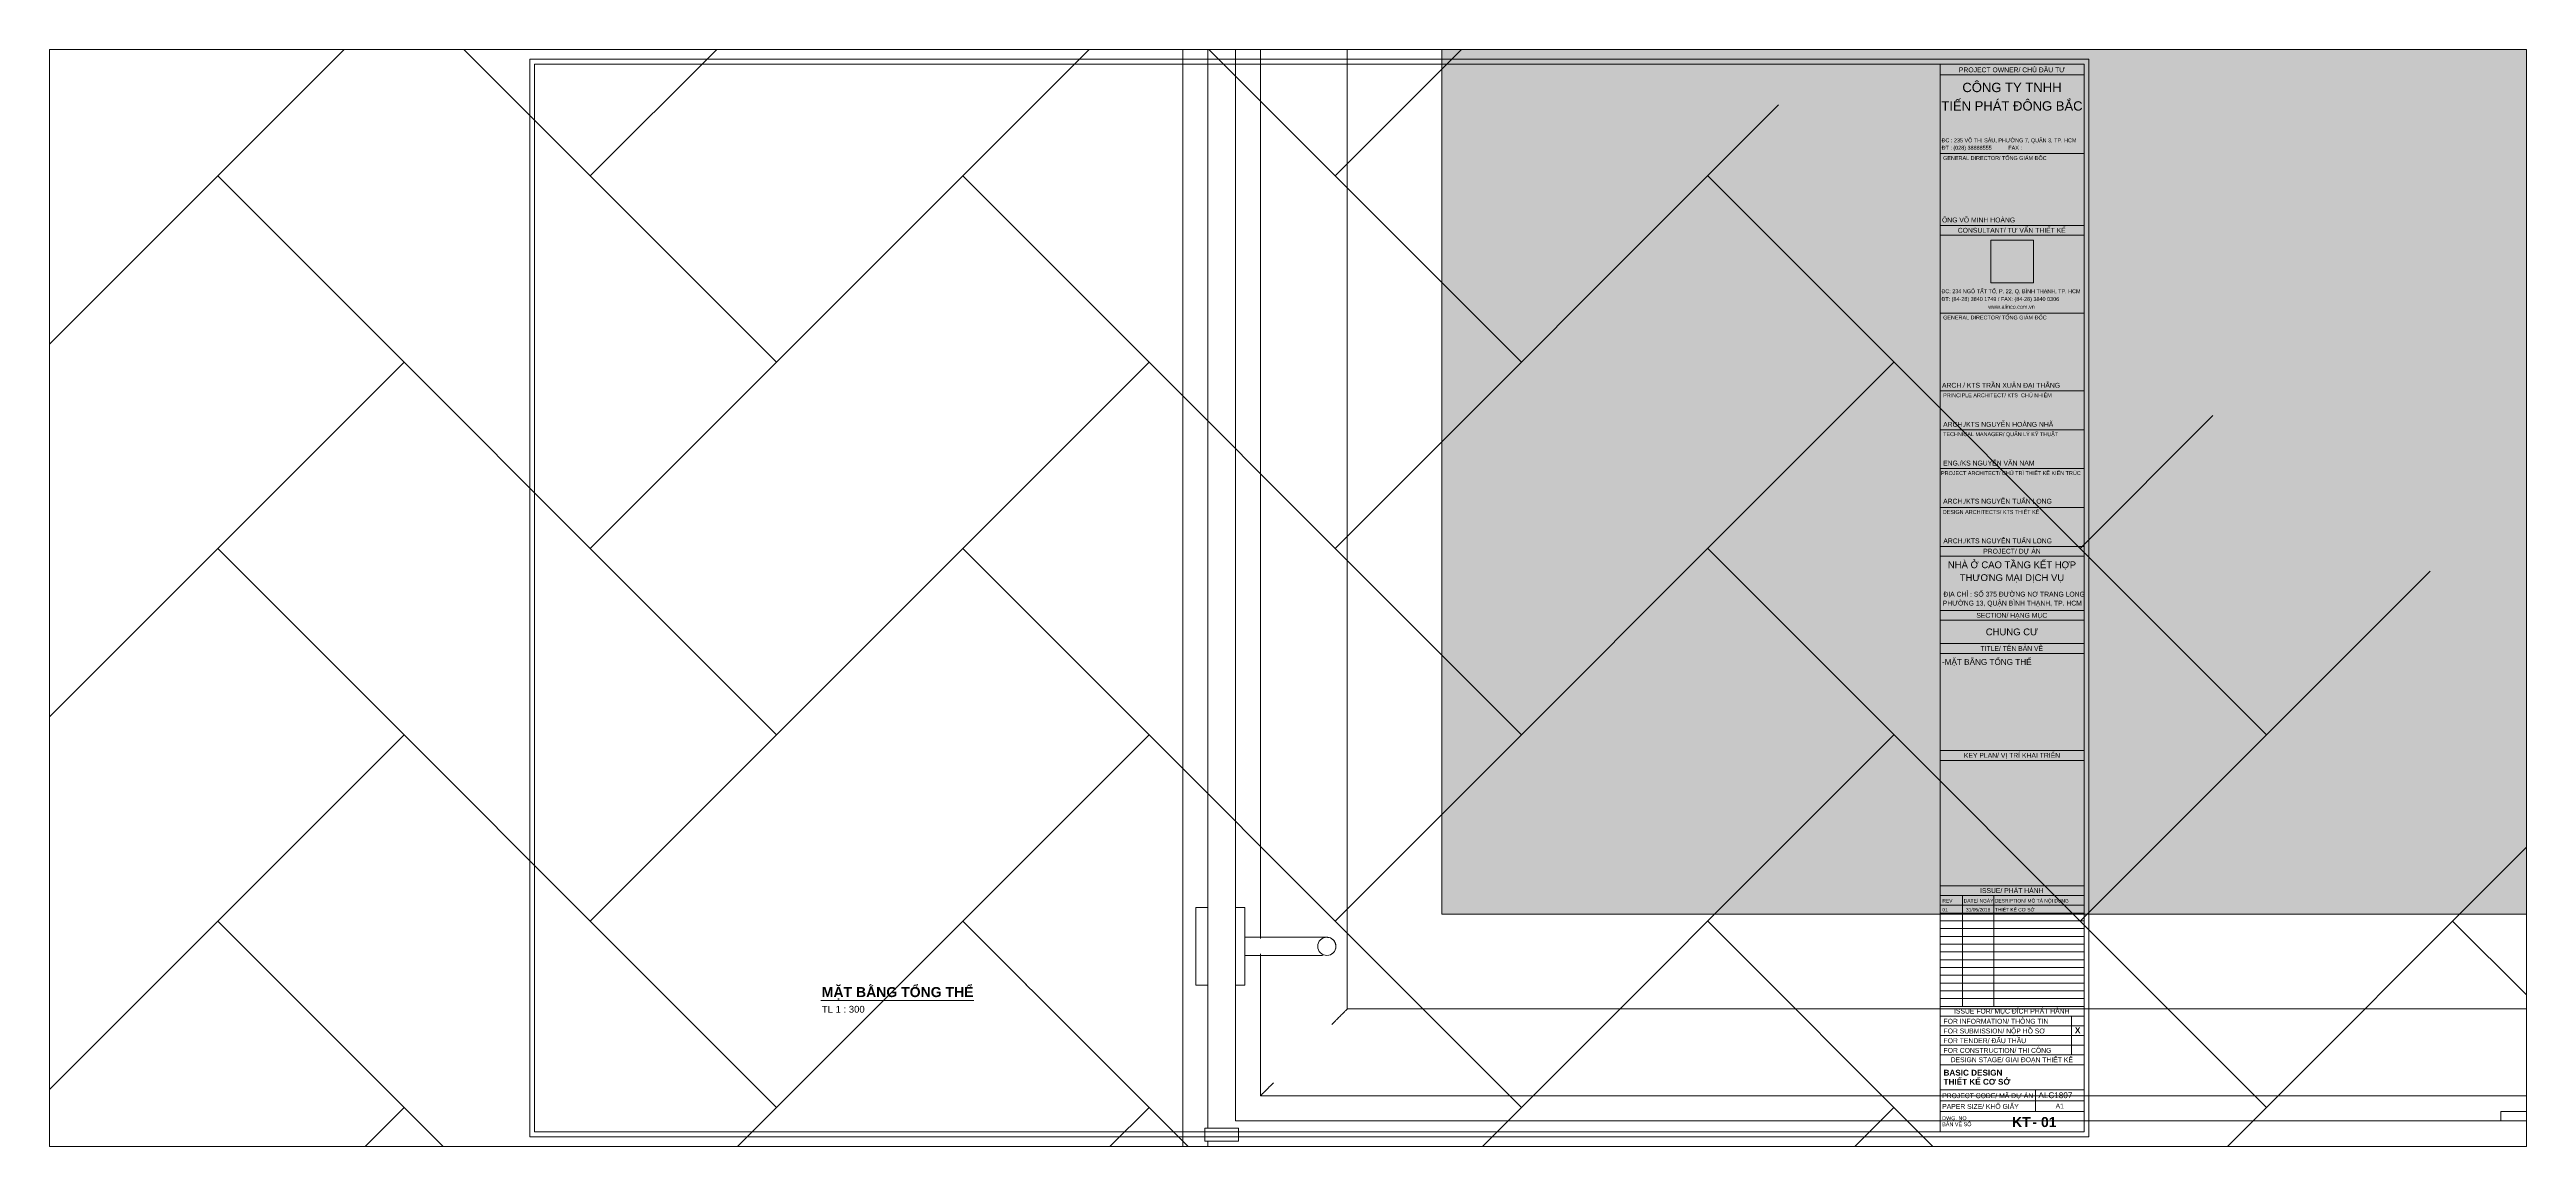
# Paper-space layout 'Layout1' of a CAD drawing. Header units: millimetres. Extents: x -474 to 1437, y 21 to 867.
# The model-space entities are those that its viewports show. They can reach past a viewport. Long polylines and large blocks are cut down to what shows.
import ezdxf

# ---------------------------------------------------------------- set-up
doc = ezdxf.new("R2010")
doc.units = ezdxf.units.MM
for name, color, linetype, lineweight in [('A-FLOR-PATT', 8, 'Continuous', 9), ('DIM', 1, 'Continuous', 5), ('G-ANNO-TTLB', 6, 'Continuous', 5), ('G-ANNO-TTLB-MEDM', 33, 'Continuous', 9), ('G-ANNO-TTLB-THIN', 151, 'Continuous', 5), ('gf$0$A-_DETA----_E', 8, 'Continuous', 9), ('NET THAY 1', 41, 'Continuous', 5), ('NET THAY 2', 55, 'Continuous', 5), ('NET-THAY', 2, 'Continuous', 9)]:
    doc.layers.add(name, color=color, linetype=linetype, lineweight=lineweight)
doc.layers.add('G-ANNO-NPLT', color=7, linetype='Continuous', plot=False)
doc.styles.add('Arial', font='arial_0.ttf')
doc.styles.add('Arial_1', font='arial_0.ttf', dxfattribs={"height": 400})
doc.styles.add('Arial_10', font='arial_0.ttf', dxfattribs={"height": 3.5})
doc.styles.add('Arial_2', font='arial_0.ttf', dxfattribs={"height": 800})
doc.styles.add('Arial_3', font='arial_0.ttf', dxfattribs={"height": 500})
doc.styles.add('Arial_4', font='arial_0.ttf', dxfattribs={"height": 4.8})
doc.styles.add('Arial_5', font='arial_0.ttf', dxfattribs={"height": 2})
doc.styles.add('Arial_6', font='arial_0.ttf', dxfattribs={"height": 3.5})
doc.styles.add('Arial_7', font='arial_0.ttf', dxfattribs={"height": 3})
doc.styles.add('Arial_8', font='arial_0.ttf', dxfattribs={"height": 1.8})
doc.styles.add('Arial_B', font='arialbd_0.ttf', dxfattribs={"height": 619.047619})
doc.styles.add('Arial_B_1', font='arialbd_0.ttf', dxfattribs={"height": 5.15873})
doc.styles.add('Arial_B_2', font='arialbd_0.ttf', dxfattribs={"height": 5.15873})
picture_1 = doc.add_image_def('image1.jpg', size_in_pixel=(598, 599))

# ---------------------------------------------------------------- blocks, each defined once
blk = doc.blocks.new('A$C4B5330A6')
at = {"layer": 'G-ANNO-TTLB-MEDM'}
for p, q in [((27.5, 554.5), (27.5, 5.5)), ((824.5, 554.5), (27.5, 554.5)), ((750.5, 554.5), (750.5, 5.5)), ((824.5, 5.5), (824.5, 554.5)), ((27.5, 5.5), (824.5, 5.5))]:
    blk.add_line(p, q, dxfattribs=at)
at = {"layer": 'G-ANNO-TTLB-THIN'}
for p, q in [((827, 557), (25, 557)), ((25, 557), (25, 3)), ((824.5, 549), (750.5, 549)), ((827, 3), (827, 557)), ((824.5, 508.5), (750.5, 508.5)), ((824.5, 471.5), (750.5, 471.5)), ((824.5, 466.5), (750.5, 466.5)), ((824.5, 426.5), (750.5, 426.5)), ((824.5, 386.5), (750.5, 386.5)), ((824.5, 366.5), (750.5, 366.5)), ((824.5, 346.5), (750.5, 346.5)), ((824.5, 326.5), (750.5, 326.5)), ((824.5, 306.5), (750.5, 306.5)), ((824.5, 301.5), (750.5, 301.5)), ((824.5, 273.5), (750.5, 273.5)), ((824.5, 268.5), (750.5, 268.5)), ((824.5, 256.5), (750.5, 256.5)), ((824.5, 251.5), (750.5, 251.5)), ((824.5, 201.5), (750.5, 201.5)), ((824.5, 196.5), (750.5, 196.5)), ((824.5, 132), (750.5, 132)), ((824.5, 127), (750.5, 127)), ((824.5, 122), (750.5, 122)), ((824.5, 118), (750.5, 118)), ((762, 70), (762, 127)), ((778, 70), (778, 127)), ((824.5, 114), (750.5, 114)), ((824.5, 110), (750.5, 110)), ((824.5, 106), (750.5, 106)), ((824.5, 102), (750.5, 102)), ((824.5, 98), (750.5, 98)), ((824.5, 94), (750.5, 94)), ((824.5, 90), (750.5, 90)), ((824.5, 86), (750.5, 86)), ((824.5, 82), (750.5, 82)), ((824.5, 78), (750.5, 78)), ((824.5, 74), (750.5, 74)), ((824.5, 70), (750.5, 70)), ((824.5, 65), (750.5, 65)), ((818, 45), (818, 65)), ((824.5, 60), (750.5, 60)), ((824.5, 55), (750.5, 55)), ((824.5, 50), (750.5, 50)), ((824.5, 45), (750.5, 45)), ((824.5, 40), (750.5, 40)), ((824.5, 27), (750.5, 27)), ((799.5, 27), (799.5, 16)), ((824.5, 21.5), (750.5, 21.5)), ((824.5, 16), (750.5, 16)), ((25, 3), (827, 3))]:
    blk.add_line(p, q, dxfattribs=at)
at = {"layer": 'G-ANNO-TTLB'}
for s, insert, char_height, width, attachment_point, line_spacing_factor, style in [('\\pt12.7,25.4,38.1,50.8,63.5,76.2,88.9,101.6,114.3,127,139.7,152.4,165.1,177.8,190.5,203.2,215.9,228.6,241.3,254,266.7,279.4,292.1,304.8,317.5,330.2,342.9,355.6,368.3,381,393.7,406.4;PROJECT OWNER/ CHỦ {\\fArial|b0|i0|c238|p34;ĐẦU T}Ư', (787.4, 552.8), 2.5, 72.23, 2, 0.936439, 'Arial'), ('TIẾN PHÁT ĐÔNG BẮC', (787.4, 535.4), 4.8, 86.68, 2, 0.941778, 'Arial_4'), ('CÔNG TY TNHH', (787.4, 544.9), 4.8, 60.705, 2, 0.941778, 'Arial_4'), ('ĐC : 235 VÕ THỊ SÁU, PHƯỜNG 7, QUẬN 3, TP. HCM', (751.2, 516.3), 2, 82.809, 1, 0.941778, 'Arial_5'), ('ĐT : (028) 38888555           FAX :', (751.2, 512.5), 2, 49.411, 1, 0.941778, 'Arial_5'), ('\\pt12,24,36,48,60,72,84,96,108,120,132,144,156,168,180,192,204,216,228,240,252,264,276,288,300,312,324,336,348,360,372,384;GENERAL DIRECTOR/ TỔNG GIÁM {\\fArial|b0|i0|c238|p34;ĐỐC}', (752, 507.2), 2, 71.44, 1, 0.936439, 'Arial_1'), ('\\pt12.7,25.4,38.1,50.8,63.5,76.2,88.9,101.6,114.3,127,139.7,152.4,165.1,177.8,190.5,203.2,215.9,228.6,241.3,254,266.7,279.4,292.1,304.8,317.5,330.2,342.9,355.6,368.3,381,393.7,406.4;ÔNG VÕ MINH HOÀNG', (751.4, 475.6), 2.5, 72.03, 1, 0.936439, 'Arial_7'), ('\\pt12.7,25.4,38.1,50.8,63.5,76.2,88.9,101.6,114.3,127,139.7,152.4,165.1,177.8,190.5,203.2,215.9,228.6,241.3,254,266.7,279.4,292.1,304.8,317.5,330.2,342.9,355.6,368.3,381,393.7,406.4;CONSULTANT/ T{\\fArial|b0|i0|c163|p34;Ư VẤN THIẾT KẾ}', (787.3, 470.3), 2.5, 72.36, 2, 0.936439, 'Arial'), ('\\pt12,24,36,48,60,72,84,96,108,120,132,144,156,168,180,192,204,216,228,240,252,264,276,288,300,312,324,336,348,360,372,384;{\\fArial|b0|i0|c238|p34;ĐC: 234 NGÔ TẤT TỐ, P. 22, Q. B}ÌNH THẠNH, TP. HCM', (751.1, 438.7), 2, 72.89, 1, 0.936439, 'Arial_1'), ('\\pt12,24,36,48,60,72,84,96,108,120,132,144,156,168,180,192,204,216,228,240,252,264,276,288,300,312,324,336,348,360,372,384;{\\fArial|b0|i0|c238|p34;ĐT: (84-28) 3840 1749 / FAX: (84-28) 3840 0306}', (751.1, 434.7), 2, 72.89, 1, 0.936439, 'Arial_1'), ('\\pt12,24,36,48,60,72,84,96,108,120,132,144,156,168,180,192,204,216,228,240,252,264,276,288,300,312,324,336,348,360,372,384;GENERAL DIRECTOR/ TỔNG GIÁM {\\fArial|b0|i0|c238|p34;ĐỐC}', (752, 425.2), 2, 71.44, 1, 0.936439, 'Arial_1'), ('\\pt12,24,36,48,60,72,84,96,108,120,132,144,156,168,180,192,204,216,228,240,252,264,276,288,300,312,324,336,348,360,372,384;{\\fArial|b0|i0|c238|p34;www.alinco.com.vn}', (775.2, 430.7), 2, 24.61, 1, 0.936439, 'Arial_1'), ('\\pt12.7,25.4,38.1,50.8,63.5,76.2,88.9,101.6,114.3,127,139.7,152.4,165.1,177.8,190.5,203.2,215.9,228.6,241.3,254,266.7,279.4,292.1,304.8,317.5,330.2,342.9,355.6,368.3,381,393.7,406.4;ARCH./ KTS TRẦN XUÂN {\\fArial|b0|i0|c238|p34;ĐẠI THẮNG}', (751.4, 390.6), 2.5, 72.03, 1, 0.936439, 'Arial'), ('\\pt12,24,36,48,60,72,84,96,108,120,132,144,156,168,180,192,204,216,228,240,252,264,276,288,300,312,324,336,348,360,372,384;PRINCIPLE ARCHITECT/ KTS  CHỦ NHIỆM', (752, 385.2), 2, 71.44, 1, 0.936439, 'Arial_1'), ('ARCH./KTS NGUYỄN HOÀNG NHÃ', (752, 370.5), 2.5, 67.52, 1, 0.941778, 'Arial_3'), ('\\pt12,24,36,48,60,72,84,96,108,120,132,144,156,168,180,192,204,216,228,240,252,264,276,288,300,312,324,336,348,360,372,384;TECHNICAL MANAGER/ QUẢN LÝ KỸ THUẬT', (752, 365.2), 2, 71.24, 1, 0.936439, 'Arial_1'), ('\\pt12,24,36,48,60,72,84,96,108,120,132,144,156,168,180,192,204,216,228,240,252,264,276,288,300,312,324,336,348,360,372,384;PROJECT ARCHITECT/ CHỦ TRÌ THIẾT KẾ KIẾN TRÚC', (750.9, 345.2), 2, 75.21, 1, 0.936439, 'Arial_1'), ('ENG./KS NGUYỄN VĂN NAM', (752, 350.6), 2.5, 55.981, 1, 0.941778, 'Arial_3'), ('ARCH./KTS NGUYỄN TUẤN LONG', (752, 331), 2.5, 66.602, 1, 0.941778, 'Arial_3'), ('\\pt12,24,36,48,60,72,84,96,108,120,132,144,156,168,180,192,204,216,228,240,252,264,276,288,300,312,324,336,348,360,372,384;DESIGN ARCHITECTS/ KTS THIẾT KẾ', (751.8, 325.2), 2, 71.24, 1, 0.936439, 'Arial_1'), ('ARCH./KTS NGUYỄN TUẤN LONG', (752.1, 310.6), 2.5, 66.602, 1, 0.941778, 'Arial_3'), ('\\pt12.7,25.4,38.1,50.8,63.5,76.2,88.9,101.6,114.3,127,139.7,152.4,165.1,177.8,190.5,203.2,215.9,228.6,241.3,254,266.7,279.4,292.1,304.8,317.5,330.2,342.9,355.6,368.3,381,393.7,406.4;PROJECT/ DỰ ÁN', (787.4, 305.3), 2.5, 72.36, 2, 0.936439, 'Arial'), ('NHÀ Ở CAO TẦNG KẾT HỢP', (787.4, 298.8), 3.5, 78.757, 2, 0.941778, 'Arial_6'), ('ĐỊA CHỈ : SỐ 375 ĐƯỜNG NƠ TRANG LONG', (752.1, 283.2), 2.5, 86.925, 1, 0.941778, 'Arial_3'), ('THƯƠNG MẠI DỊCH VỤ', (787.4, 292.2), 3.5, 64.059, 2, 0.941778, 'Arial_6'), ('PHƯỜNG 13, QUẬN BÌNH THẠNH, TP. HCM', (751.8, 278.6), 2.5, 85.364, 1, 0.941778, 'Arial_3'), ('\\pt12.7,25.4,38.1,50.8,63.5,76.2,88.9,101.6,114.3,127,139.7,152.4,165.1,177.8,190.5,203.2,215.9,228.6,241.3,254,266.7,279.4,292.1,304.8,317.5,330.2,342.9,355.6,368.3,381,393.7,406.4;SECTION/ HẠNG MỤC', (787.3, 272.3), 2.5, 72.36, 2, 0.936439, 'Arial'), ('\\pt12.7,25.4,38.1,50.8,63.5,76.2,88.9,101.6,114.3,127,139.7,152.4,165.1,177.8,190.5,203.2,215.9,228.6,241.3,254,266.7,279.4,292.1,304.8,317.5,330.2,342.9,355.6,368.3,381,393.7,406.4;TITLE/ TÊN BẢN VẼ', (787.3, 255.3), 2.5, 72.36, 2, 0.936439, 'Arial'), ('CHUNG CƯ', (787.4, 264.3), 3.5, 32.137, 2, 0.941778, 'Arial_6'), ('-MẶT BẰNG TỔNG THỂ', (751.4, 248.6), 3, 54.98, 1, 0.941778, 'Arial_7'), ('\\pt12.7,25.4,38.1,50.8,63.5,76.2,88.9,101.6,114.3,127,139.7,152.4,165.1,177.8,190.5,203.2,215.9,228.6,241.3,254,266.7,279.4,292.1,304.8,317.5,330.2,342.9,355.6,368.3,381,393.7,406.4;KEY PLAN/ VỊ TRÍ KHAI TRIỂN', (787.4, 200.3), 2.5, 72.36, 2, 0.936439, 'Arial'), ('\\pt12.7,25.4,38.1,50.8,63.5,76.2,88.9,101.6,114.3,127,139.7,152.4,165.1,177.8,190.5,203.2,215.9,228.6,241.3,254,266.7,279.4,292.1,304.8,317.5,330.2,342.9,355.6,368.3,381,393.7,406.4;ISSUE/ PHÁT HÀNH', (787.3, 130.8), 2.5, 72.36, 2, 0.936439, 'Arial'), ('01', (751.6, 120.6), 1.8, 3.35, 1, 0.941778, 'Arial_8'), ('\\pt12.70001,25.4,38.10001,50.8,63.5,76.19999,88.9,101.59999,114.3,127.00001,139.7,152.40001,165.1,177.8,190.49999,203.2,215.89999,228.6,241.30001,254,266.70001,279.4,292.1,304.79999,317.5,330.19999,342.9,355.60001,368.3,381.00001,393.7,406.4;REV', (751.6, 125.2), 1.8, 9.39, 1, 0.936439, 'Arial_2'), ('\\pt12.70001,25.4,38.10001,50.8,63.5,76.19999,88.9,101.59999,114.3,127.00001,139.7,152.40001,165.1,177.8,190.49999,203.2,215.89999,228.6,241.30001,254,266.70001,279.4,292.1,304.79999,317.5,330.19999,342.9,355.60001,368.3,381.00001,393.7,406.4;DATE/ NGÀY', (762.6, 125.2), 1.8, 15.21, 1, 0.936439, 'Arial_2'), ('31/05/2018', (770, 120.6), 1.8, 15.073, 2, 0.941778, 'Arial_8'), ('THIẾT KẾ CƠ SỞ', (778.6, 120.6), 1.8, 24.504, 1, 0.941778, 'Arial_8'), ('\\pt12.70001,25.4,38.10001,50.8,63.5,76.19999,88.9,101.59999,114.3,127.00001,139.7,152.40001,165.1,177.8,190.49999,203.2,215.89999,228.6,241.30001,254,266.70001,279.4,292.1,304.79999,317.5,330.19999,342.9,355.60001,368.3,381.00001,393.7,406.4;DESRIPTION/ MÔ TẢ NỘI DUNG', (778.6, 125.2), 1.8, 44.91, 1, 0.936439, 'Arial_2'), ('\\pt12.7,25.4,38.1,50.8,63.5,76.2,88.9,101.6,114.3,127,139.7,152.4,165.1,177.8,190.5,203.2,215.9,228.6,241.3,254,266.7,279.4,292.1,304.8,317.5,330.2,342.9,355.6,368.3,381,393.7,406.4;FOR INFORMATION/ THÔNG TIN', (752.2, 63.6), 2.5, 54.77, 1, 0.936439, 'Arial'), ('\\pt12.7,25.4,38.1,50.8,63.5,76.2,88.9,101.6,114.3,127,139.7,152.4,165.1,177.8,190.5,203.2,215.9,228.6,241.3,254,266.7,279.4,292.1,304.8,317.5,330.2,342.9,355.6,368.3,381,393.7,406.4;ISSUE FOR/ MỤC {\\fArial|b0|i0|c238|p34;ĐÍCH PHÁT H}ÀNH', (787.3, 68.8), 2.5, 72.36, 2, 0.936439, 'Arial'), ('\\pt12.7,25.4,38.1,50.8,63.5,76.2,88.9,101.6,114.3,127,139.7,152.4,165.1,177.8,190.5,203.2,215.9,228.6,241.3,254,266.7,279.4,292.1,304.8,317.5,330.2,342.9,355.6,368.3,381,393.7,406.4;FOR SUBMISSION/ NỘP HỒ S{\\fArial|b0|i0|c163|p34;Ơ}', (752.2, 58.6), 2.5, 53.38, 1, 0.936439, 'Arial'), ('\\pt12.7,25.4,38.1,50.8,63.5,76.2,88.9,101.6,114.3,127,139.7,152.4,165.1,177.8,190.5,203.2,215.9,228.6,241.3,254,266.7,279.4,292.1,304.8,317.5,330.2,342.9,355.6,368.3,381,393.7,406.4;FOR TENDER/ {\\fArial|b0|i0|c238|p34;ĐẤU THẦU}', (752.2, 53.6), 2.5, 43.66, 1, 0.936439, 'Arial'), ('\\pt12.69999,25.40001,38.1,50.79999,63.50001,76.2,88.89999,101.60001,114.3,126.99999,139.70001,152.4,165.09999,177.80001,190.5,203.19999,215.90001,228.6,241.29999,254.00001,266.7,279.39999,292.10001,304.8,317.49999,330.20001,342.9,355.59999,368.30001,381,393.69999,406.40001;X', (819.8, 59.2), 3, 2.939, 1, 0.936439, 'Arial_B'), ('\\pt12.7,25.4,38.1,50.8,63.5,76.2,88.9,101.6,114.3,127,139.7,152.4,165.1,177.8,190.5,203.2,215.9,228.6,241.3,254,266.7,279.4,292.1,304.8,317.5,330.2,342.9,355.6,368.3,381,393.7,406.4;FOR CONSTRUCTION/ THI CÔNG', (752.2, 48.6), 2.5, 56.09, 1, 0.936439, 'Arial'), ('\\pt12.7,25.4,38.1,50.8,63.5,76.2,88.9,101.6,114.3,127,139.7,152.4,165.1,177.8,190.5,203.2,215.9,228.6,241.3,254,266.7,279.4,292.1,304.8,317.5,330.2,342.9,355.6,368.3,381,393.7,406.4;DESIGN STAGE/ GIAI {\\fArial|b0|i0|c238|p34;ĐOẠN THIẾT KẾ}', (787.3, 43.8), 2.5, 72.36, 2, 0.936439, 'Arial'), ('\\pt12.7,25.4,38.1,50.8,63.5,76.2,88.9,101.6,114.3,127,139.7,152.4,165.1,177.8,190.5,203.2,215.9,228.6,241.3,254,266.7,279.4,292.1,304.8,317.5,330.2,342.9,355.6,368.3,381,393.7,406.4;PROJECT CODE/ MÃ DỰ ÁN', (751.5, 25.3), 2.5, 46.96, 1, 0.936439, 'Arial'), ('\\pt12.69999,25.40001,38.1,50.79999,63.50001,76.2,88.89999,101.60001,114.3,126.99999,139.70001,152.4,165.09999,177.80001,190.5,203.19999,215.90001,228.6,241.29999,254.00001,266.7,279.39999,292.10001,304.8,317.49999,330.20001,342.9,355.59999,368.30001,381,393.69999,406.40001;BASIC DESIGN THIẾT KẾ C{\\fArial|b1|i0|c163|p34;Ơ SỞ}', (752.2, 37.4), 3, 35.46, 1, 0.936439, 'Arial_B'), ('ALC1807', (801, 25.8), 3, 20.897, 1, 0.941778, 'Arial_7'), ('\\pt12.7,25.4,38.1,50.8,63.5,76.2,88.9,101.6,114.3,127,139.7,152.4,165.1,177.8,190.5,203.2,215.9,228.6,241.3,254,266.7,279.4,292.1,304.8,317.5,330.2,342.9,355.6,368.3,381,393.7,406.4;PAPER SIZE/ KHỔ GIẤY', (751.5, 19.8), 2.5, 46.96, 1, 0.936439, 'Arial'), ('\\pt12,24,36,48,60,72,84,96,108,120,132,144,156,168,180,192,204,216,228,240,252,264,276,288,300,312,324,336,348,360,372,384;DWG. NO BẢN VẼ SỐ', (751.5, 13.5), 2, 16.14, 1, 0.936439, 'Arial_1'), ('KT', (787.4, 13.1), 5.16, 11.202, 1, 0.941778, 'Arial_B_1'), ('- 01', (797.9, 13.1), 5.16, 14.447, 1, 0.941778, 'Arial_B_1'), ('\\pt12.7,25.4,38.1,50.8,63.5,76.2,88.9,101.6,114.3,127,139.7,152.4,165.1,177.8,190.5,203.2,215.9,228.6,241.3,254,266.7,279.4,292.1,304.8,317.5,330.2,342.9,355.6,368.3,381,393.7,406.4;A1', (812, 20), 2.5, 23.02, 2, 0.936439, 'Arial')]:
    blk.add_mtext(s, dxfattribs=dict(at, insert=insert, char_height=char_height, width=width, attachment_point=attachment_point, line_spacing_factor=line_spacing_factor, style=style))
image = blk.add_image(picture_1, insert=(776.5, 442), size_in_units=(21.9, 22), dxfattribs=at)
image.dxf.flags = 7
blk = doc.blocks.new('Railing - NBS_RailInfillPnl_Post-658471-MẶT BẰNG CHIẾU MÁI')
at = {"layer": 'NET THAY 2'}
for p, q in [((-13, -5), (-13, 5)), ((13, 5), (-13, 5)), ((13, 5), (13, -5)), ((-13, -5), (13, -5))]:
    blk.add_line(p, q, dxfattribs=at)
blk = doc.blocks.new('Railing - Railing-573255-MẶT BẰNG CHIẾU MÁI')
at = {"layer": 'NET THAY 1'}
for p, q in [((400.5, 11599.9), (400.5, -0.1)), ((527.5, 126.9), (527.5, 11472.9)), ((527.5, 11472.9), (527.5, 126.9)), ((460.5, 1169.5), (460.5, 181.3)), ((460.5, 169.5), (460.5, 59.9)), ((9198.3, 126.9), (527.5, 126.9)), ((9198.3, 126.9), (527.5, 126.9)), ((1441.5, 59.9), (460.5, 59.9))]:
    blk.add_line(p, q, dxfattribs=at)
for points, knots in [([(515.5, 114.9), (516.6, 116), (518.1, 117.6), (520.1, 119.5), (521.3, 120.7), (522.2, 121.6), (523, 122.5), (523.8, 123.3), (524.6, 124), (525.2, 124.6), (525.9, 125.4), (526.6, 126.1), (527.3, 126.7), (527.5, 126.9), (527.5, 126.9)], [0, 0, 0, 0, 0.166667, 0.25, 0.333333, 0.375, 0.416667, 0.5, 0.541667, 0.583333, 0.666667, 0.75, 0.833333, 1, 1, 1, 1]), ([(460.5, 59.9), (460.5, 59.9), (460.7, 60.1), (461.3, 60.7), (461.8, 61.3), (462.4, 61.9), (463, 62.4), (463.6, 63), (464.4, 63.8), (465.3, 64.7), (466.1, 65.5), (466.9, 66.3), (468.3, 67.8), (469.7, 69), (470.5, 69.9)], [0, 0, 0, 0, 0.166667, 0.25, 0.333333, 0.416667, 0.458333, 0.5, 0.583333, 0.666667, 0.708333, 0.75, 0.833333, 1, 1, 1, 1])]:
    blk.add_open_spline(points, degree=3, knots=knots, dxfattribs=at)
at = {"extrusion": (0, 0, -1), "zscale": -1}
blk.add_blockref('Railing - NBS_RailInfillPnl_Post-658471-MẶT BẰNG CHIẾU MÁI', (-430.5, 29.9), dxfattribs=at)
blk = doc.blocks.new('Top Rail Type - Top Rail_Internal_-573260-MẶT BẰNG CHIẾU MÁI')
at = {"layer": 'NET THAY 1'}
for p, q in [((419.8, 1154.1), (419.8, 196.5)), ((441.3, 190.3), (441.3, 1160.3)), ((419.8, 154.1), (419.8, 34.9)), ((441.3, 40.7), (441.3, 160.3)), ((1432.6, 40.7), (441.3, 40.7)), ((419.8, 24.9), (419.8, 19.2)), ((419.8, 19.2), (1426.4, 19.2))]:
    blk.add_line(p, q, dxfattribs=at)
blk = doc.blocks.new('ALB-RAILING 32 - ALB-BALUSTER-537417-MẶT BẰNG CHIẾU MÁI')
at = {"layer": 'NET THAY 1'}
for p, q in [((-30, 101.1), (-30, 91.9)), ((-30, 101.1), (30, 101.1)), ((-21.2, 101.1), (-30, 101.1)), ((30, 101.1), (21.2, 101.1)), ((30, 91.9), (30, 101.1)), ((-30, 91.9), (-29, 91.9)), ((30, 91.9), (-30, 91.9)), ((29, 91.9), (30, 91.9)), ((-30, 70.4), (-30, 63.2)), ((-30, 70.4), (30, 70.4)), ((-29, 70.4), (-30, 70.4)), ((-30, 63.2), (-15, 63.2)), ((30, 63.2), (-30, 63.2)), ((-7, 63.2), (-7, 15)), ((7, 15), (7, 63.2)), ((15, 63.2), (30, 63.2)), ((30, 70.4), (29, 70.4)), ((30, 63.2), (30, 70.4))]:
    blk.add_line(p, q, dxfattribs=at)
at = {"layer": 'NET THAY 1', "flags": 128}
for points in [[(-7, 3.3), (-7, 3.7), (-7, 4.1), (-7, 4.5), (-7, 5), (-7, 5.4), (-7, 5.9), (-7, 6.4), (-7, 6.9), (-7, 7.4), (-7, 7.9), (-7, 8.5), (-7, 9), (-7, 9.6), (-7, 10.1), (-7, 10.7), (-7, 11.3), (-7, 11.9), (-7, 12.5), (-7, 13), (-7, 13.6), (-7, 14.2), (-7, 14.8), (-7, 15)], [(7, 0), (7, -0.3), (7, -0.6), (6.9, -0.8), (6.9, -1.1), (6.9, -1.4), (6.8, -1.7)], [(7, 15), (7, 14.4), (7, 13.8), (7, 13.2), (7, 12.6), (7, 12), (7, 11.4), (7, 10.9), (7, 10.3), (7, 9.7), (7, 9.2), (7, 8.6), (7, 8.1), (7, 7.5), (7, 7), (7, 6.5), (7, 6), (7, 5.6), (7, 5.1), (7, 4.7), (7, 4.2), (7, 3.8), (7, 3.4), (7, 3.1), (7, 2.7), (7, 2.4), (7, 2.1), (7, 1.8), (7, 1.5), (7, 1.2), (7, 1), (7, 0.8), (7, 0.6), (7, 0.5), (7, 0.3), (7, 0.2), (7, 0.1), (7, 0.1), (7, 0), (7, 0)], [(-5.2, -4.7), (-5.4, -4.5), (-5.6, -4.2), (-5.7, -4)], [(0, -7), (-0.3, -7), (-0.6, -7), (-0.8, -6.9), (-1.1, -6.9), (-1.4, -6.9), (-1.7, -6.8)], [(5.9, -3.7), (5.8, -4), (5.6, -4.2), (5.4, -4.4), (5.3, -4.6), (5.1, -4.8), (4.9, -5), (4.7, -5.2), (4.5, -5.4), (4.2, -5.6), (4, -5.7), (3.8, -5.9), (3.5, -6), (3.3, -6.2), (3, -6.3), (2.8, -6.4), (2.5, -6.5), (2.3, -6.6), (2, -6.7), (1.7, -6.8), (1.5, -6.8), (1.2, -6.9), (0.9, -6.9), (0.6, -7), (0.4, -7), (0.1, -7), (0, -7)]]:
    blk.add_lwpolyline(points, dxfattribs=at)
at = {"layer": 'NET THAY 1'}
for start, end in [(90, 270), (270, 90)]:
    blk.add_arc((0, 0), 7, start, end, dxfattribs=at)
blk = doc.blocks.new('A$C7E716810')
at = {"layer": 'A-FLOR-PATT', "lineweight": 5}
h = blk.add_hatch(dxfattribs=at)
h.set_pattern_fill('FP_22', color=256, style=0, pattern_type=2)
h.set_pattern_definition([(7.219, (-1865943.16, 2069758.19), (77.8062945, 100.375984), [23.812, -155.793]), (322.219, (-1865943.16, 2069758.19), (77.8059143, 100.3754935), [23.813, -103.188]), (52.219, (-1865943.16, 2069758.19), (-100.3754935, 77.8059143), [23.813, -103.188])])
h.paths.add_polyline_path([(17697.7, 200), (17697.7, 1300), (10200, 1300), (10200, 11400), (9100, 11400), (9100, 200), (17223.8, 200)], flags=0)
at = {"layer": 'NET-THAY', "lineweight": 9}
for p, q in [((9100, 11400), (9100, 200)), ((9100, 200), (17697.7, 200))]:
    blk.add_line(p, q, dxfattribs=at)
at = {"color": 94, "lineweight": 5}
for name in ['Railing - Railing-573255-MẶT BẰNG CHIẾU MÁI', 'Top Rail Type - Top Rail_Internal_-573260-MẶT BẰNG CHIẾU MÁI']:
    blk.add_blockref(name, (8499.5, 0.1), dxfattribs=at)
for p, rotation in [((9011.2, 175.3), 90), ((9947.1, 111.2), 180)]:
    blk.add_blockref('ALB-RAILING 32 - ALB-BALUSTER-537417-MẶT BẰNG CHIẾU MÁI', p, dxfattribs=dict(at, rotation=rotation))

msp = doc.modelspace()

# ---------------------------------------------------------------- hatches: boundary and pattern name
at = {"layer": 'A-FLOR-PATT', "lineweight": 5}
h = msp.add_hatch(dxfattribs=at)
h.set_pattern_fill('AR-HBONE', color=256, scale=2, style=0)
h.set_pattern_definition([(45, (75233.62, -36013.9), (0, 287.3682), [609.6, -203.2]), (135, (75377.3, -35870.22), (3e-14, 287.3682), [609.6, -203.2])])
edge = h.paths.add_edge_path()
edge.add_line((400.4, 1152.9), (-731.4, 1962.1))
edge.add_line((-731.4, 1962.1), (-966.1, 2137.3))
edge.add_line((-966.1, 2137.3), (-1193.3, 2322.1))
edge.add_line((-1193.3, 2322.1), (-1412.8, 2516.1))
edge.add_line((-1412.8, 2516.1), (-1624, 2718.9))
edge.add_line((-1624, 2718.9), (-1826.7, 2930.3))
edge.add_line((-1826.7, 2930.3), (-2020.5, 3149.9))
edge.add_line((-2020.5, 3149.9), (-2205.1, 3377.3))
edge.add_line((-2205.1, 3377.3), (-2380.2, 3612.1))
edge.add_line((-2380.2, 3612.1), (-2545.4, 3853.9))
edge.add_line((-2545.4, 3853.9), (-2700.5, 4102.4))
edge.add_line((-2700.5, 4102.4), (-2870.2, 4405.4))
edge.add_line((-2870.2, 4405.4), (-3000.2, 4662.2))
edge.add_line((-3000.2, 4662.2), (-3122.1, 4930))
edge.add_line((-3122.1, 4930), (-3228.6, 5191))
edge.add_line((-3228.6, 5191), (-3326.6, 5462.2))
edge.add_line((-3326.6, 5462.2), (-3413.5, 5737.2))
edge.add_line((-3413.5, 5737.2), (-3489.3, 6015.6))
edge.add_line((-3489.3, 6015.6), (-3553.6, 6297))
edge.add_line((-3553.6, 6297), (-3606.5, 6580.8))
edge.add_line((-3606.5, 6580.8), (-3647.9, 6866.6))
edge.add_line((-3647.9, 6866.6), (-3677.5, 7153.9))
edge.add_line((-3677.5, 7153.9), (-3695.5, 7442.2))
edge.add_line((-3695.5, 7442.2), (-3701.7, 7730.9))
edge.add_line((-3701.7, 7730.9), (-3695.4, 8033.5))
edge.add_line((-3695.4, 8033.5), (-3674.4, 8409.9))
edge.add_line((-3674.4, 8409.9), (-3427.9, 14488.8))
edge.add_line((-3427.9, 14488.8), (-3425.7, 14685.7))
edge.add_line((-3425.7, 14685.7), (-3435.6, 14888.4))
edge.add_line((-3435.6, 14888.4), (-3457.6, 15090.4))
edge.add_line((-3457.6, 15090.4), (-3491.6, 15290.8))
edge.add_line((-3491.6, 15290.8), (-3537.6, 15488.9))
edge.add_line((-3537.6, 15488.9), (-3595.3, 15684.1))
edge.add_line((-3595.3, 15684.1), (-3664.8, 15875.8))
edge.add_line((-3664.8, 15875.8), (-3725.7, 16021.9))
edge.add_line((-3725.7, 16021.9), (-3811.8, 16199))
edge.add_line((-3811.8, 16199), (-3908, 16370.9))
edge.add_line((-3908, 16370.9), (-4014, 16536.9))
edge.add_line((-4014, 16536.9), (-4129.5, 16696.5))
edge.add_line((-4129.5, 16696.5), (-4253.9, 16849.1))
edge.add_line((-4253.9, 16849.1), (-4387.1, 16994.2))
edge.add_line((-4387.1, 16994.2), (-4512.1, 17241.6))
edge.add_line((-4512.1, 17241.6), (-4791, 17548.4))
edge.add_line((-4791, 17548.4), (-4677.4, 14366.1))
edge.add_line((-4677.4, 14366.1), (-4643.5, 10394.1))
edge.add_line((-4643.5, 10394.1), (-4643.5, 10393.7))
edge.add_line((-4643.5, 10393.7), (-4711.2, 6403.4))
edge.add_line((-4711.2, 6403.4), (-4562.2, 799))
edge.add_line((-4562.2, 799), (-4562.2, 798.9))
edge.add_line((-4562.2, 798.9), (-4636, -2202.6))
edge.add_line((-4636, -2202.6), (-4589, -3969.7))
edge.add_line((-4589, -3969.7), (-4586.4, -3969.7))
edge.add_line((-4586.4, -3969.7), (365.7, -3969.7))
edge.add_line((365.7, -3969.7), (8526.4, -3969.7))
edge.add_line((8526.4, -3969.7), (8245.3, -3900.1))
edge.add_line((8245.3, -3900.1), (7967, -3820))
edge.add_line((7967, -3820), (7691.9, -3729.3))
edge.add_line((7691.9, -3729.3), (7420.5, -3628.3))
edge.add_line((7420.5, -3628.3), (7153.2, -3517.1))
edge.add_line((7153.2, -3517.1), (6890.2, -3395.8))
edge.add_line((6890.2, -3395.8), (6632, -3264.7))
edge.add_line((6632, -3264.7), (6379, -3123.8))
edge.add_line((6379, -3123.8), (6131.5, -2973.5))
edge.add_line((6131.5, -2973.5), (5889.9, -2813.8))
edge.add_line((5889.9, -2813.8), (5654.5, -2645.2))
edge.add_line((5654.5, -2645.2), (5425.7, -2467.7))
edge.add_line((5425.7, -2467.7), (5203.8, -2281.7))
edge.add_line((5203.8, -2281.7), (2012.8, -0.1))

# ---------------------------------------------------------------- block references
at = {"layer": 'DIM'}
msp.add_blockref('A$C7E716810', (-8499.6, -0.1), dxfattribs=at)

psp = doc.layouts.get("Layout1")

# ---------------------------------------------------------------- texts
at = {"layer": 'G-ANNO-TTLB', "insert": (122, 129.3), "char_height": 5.25, "width": 39.528, "attachment_point": 1, "line_spacing_factor": 0.941778, "style": 'Arial_10'}
psp.add_mtext('TL 1 : 300', dxfattribs=at)

# ---------------------------------------------------------------- viewports
at = {"layer": '0'}
psp.add_viewport(center=(481.6, 443.9), size=(1911, 846.018), view_center_point=(481.6, 443.9), view_height=846.018, dxfattribs=at)

# ---------------------------------------------------------------- next in the draw order: texts
at = {"layer": 'G-ANNO-TTLB', "lineweight": 30, "insert": (118.9, 143.8), "char_height": 7.738, "width": 166.051, "attachment_point": 1, "line_spacing_factor": 0.941778, "style": 'Arial_B_2', "bg_fill": 3, "box_fill_scale": 1.25, "bg_fill_color": 256, "bg_fill_true_color": 13158600, "bg_fill_transparency": 0}
psp.add_mtext(' MẶT BẰNG TỔNG THỂ', dxfattribs=at)

# ---------------------------------------------------------------- next in the draw order: linework, layer by layer
at = {"layer": 'G-ANNO-NPLT', "lineweight": 5}
psp.add_line((121.1, 133.3), (239.2, 133.3), dxfattribs=at)

# ---------------------------------------------------------------- next in the draw order: block references
at = {"layer": 'gf$0$A-_DETA----_E', "xscale": 1.5, "yscale": 1.5, "zscale": 1.5}
psp.add_blockref('A$C4B5330A6', (-140.9, 23.9), dxfattribs=at)

doc.saveas('drawing.dxf')
